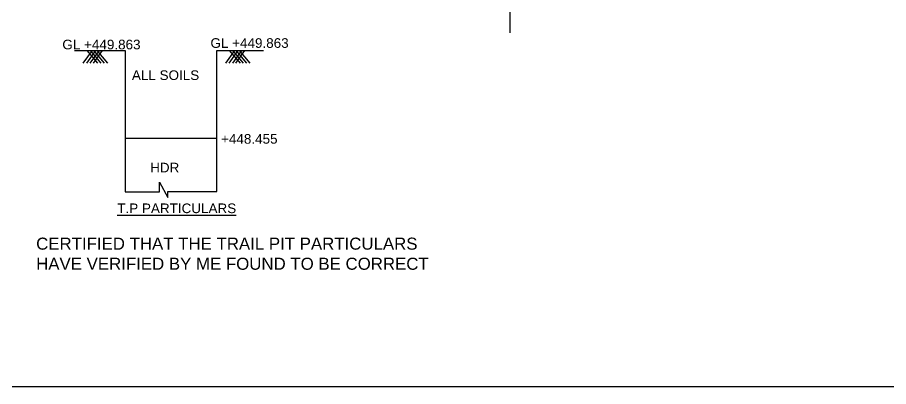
# Model space of a CAD drawing. Header units: millimetres. Extents: x 5124 to 3633060, y 2311 to 45957943.
# Drawn here: x 3612145 to 3624346, y 45929892 to 45935061 of the extents above; entities that cross this region are included whole.
import ezdxf

# ---------------------------------------------------------------- set-up
doc = ezdxf.new("R2010")
doc.units = ezdxf.units.MM
doc.header["$MEASUREMENT"] = 0
for name, color, linetype in [('DIMENSION', 7, 'Continuous'), ('DRAWING', 7, 'Continuous'), ('TEXT', 7, 'Continuous')]:
    doc.layers.add(name, color=color, linetype=linetype)
doc.styles.get("Standard").update_dxf_attribs({"font": 'arial.ttf', "height": 120})

msp = doc.modelspace()

# ---------------------------------------------------------------- linework, layer by layer
at = {"layer": 'DRAWING', "linetype": 'Continuous'}
msp.add_lwpolyline([(3633060.5, 45957943), (3580698, 45957943), (3580698, 45929892), (3633060.5, 45929892)], close=True, dxfattribs=at)
msp.add_lwpolyline([(3619040.7, 45935769), (3619040.7, 45934846)], dxfattribs=at)
at = {"layer": 'DRAWING'}
for points in [[(3612945.3, 45934599), (3613652.6, 45934599), (3613652.6, 45932617.1), (3614136.7, 45932617.1), (3614136.7, 45932752.6), (3614252, 45932540.1), (3614252, 45932625), (3614935.7, 45932625), (3614935.7, 45934599), (3615590.7, 45934599)], [(3613191, 45934599), (3613063.4, 45934421.4)], [(3613239.6, 45934599), (3613112, 45934421.4)], [(3613118.5, 45934599), (3613268.6, 45934419.1)], [(3613288.8, 45934599), (3613161.2, 45934421.4)], [(3613164, 45934599), (3613314.1, 45934419.1)], [(3613332.7, 45934599), (3613205, 45934421.4)], [(3613209.5, 45934599), (3613359.7, 45934419.1)], [(3613256.8, 45934599), (3613406.9, 45934419.1)], [(3615185.3, 45934599), (3615057.7, 45934421.4)], [(3615233.9, 45934599), (3615106.3, 45934421.4)], [(3615112.8, 45934599), (3615262.9, 45934419.1)], [(3615283.1, 45934599), (3615155.5, 45934421.4)], [(3615158.3, 45934599), (3615308.4, 45934419.1)], [(3615327, 45934599), (3615199.4, 45934421.4)], [(3615203.9, 45934599), (3615354, 45934419.1)], [(3615251.1, 45934599), (3615401.2, 45934419.1)], [(3613652.6, 45933371.6), (3614935.7, 45933371.6)]]:
    msp.add_lwpolyline(points, dxfattribs=at)

# ---------------------------------------------------------------- texts
at = {"layer": 'DIMENSION', "char_height": 134.94, "attachment_point": 1}
for s, insert, width in [('GL +449.863', (3612774.3, 45934748.9), 1087.684), ('GL +449.863', (3614848.7, 45934769.8), 1087.684), ('HDR', (3614003.8, 45933025.8), 1087.684), ('{\\LT.P PARTICULARS}', (3613543.7, 45932455.7), 1654.799)]:
    msp.add_mtext(s, dxfattribs=dict(at, insert=insert, width=width))
at = {"layer": 'DRAWING', "char_height": 134.94, "attachment_point": 1}
for s, insert, width in [('ALL SOILS', (3613748.3, 45934319.9), 1087.684), ('+448.455', (3614997.1, 45933427.7), 783.838)]:
    msp.add_mtext(s, dxfattribs=dict(at, insert=insert, width=width))
at = {"layer": 'TEXT', "insert": (3612407.3, 45931977.5), "char_height": 168.676, "width": 5702.993, "attachment_point": 1}
msp.add_mtext('CERTIFIED THAT THE TRAIL PIT PARTICULARS HAVE VERIFIED BY ME FOUND TO BE CORRECT', dxfattribs=at)

doc.saveas('drawing.dxf')
